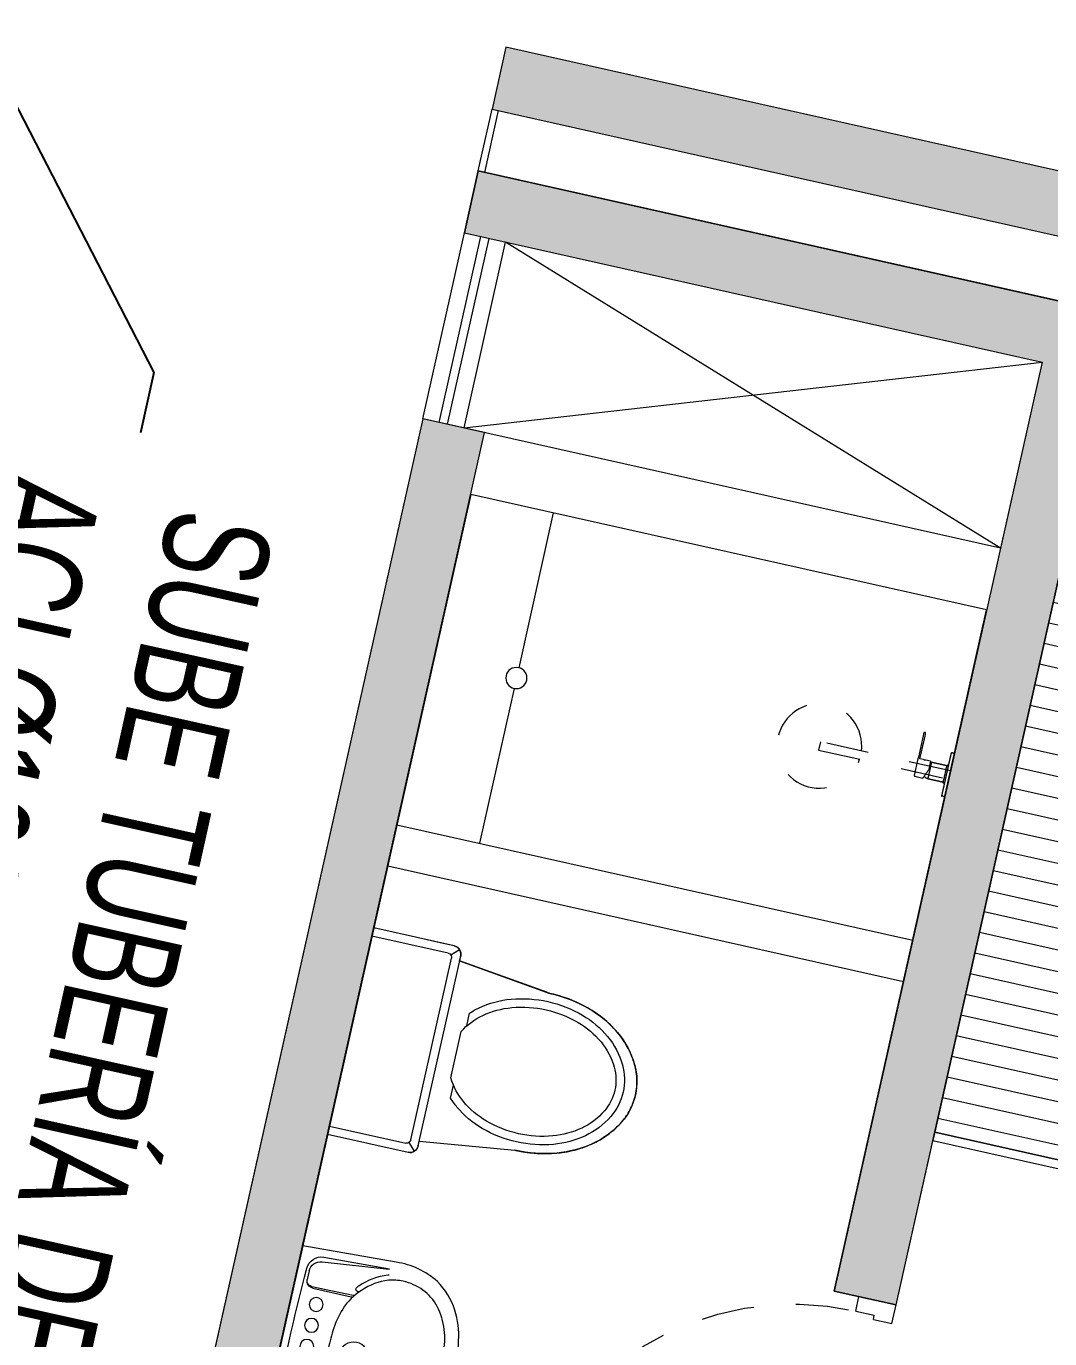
# Model space of a CAD drawing. Header units: millimetres. Extents: x 2471 to 2909, y 1327 to 1568.
# Drawn here: x 2616.063 to 2618.484, y 1433.181 to 1436.283 of the extents above; entities that cross this region are included whole.
import ezdxf
from ezdxf import colors
from ezdxf.entities.mleader import LeaderData, LeaderLine
from ezdxf.math import Vec2, Vec3
from ezdxf.xclip import XClip

# ---------------------------------------------------------------- set-up
doc = ezdxf.new("R2010")
doc.units = ezdxf.units.MM
doc.header["$XCLIPFRAME"] = 2
doc.set_wipeout_variables(frame=1)
doc.linetypes.add('ACAD_ISO07W100', pattern=[3, 0, -3])
doc.linetypes.add('TC_P1$0$HIDDEN2', pattern=[0.1875, 0.125, -0.0625])
doc.layers.get('0').update_dxf_attribs({"color": 251, "lineweight": 9})
for name, color, linetype, lineweight in [('000 SOS 911 TEXTOS ACI', 7, 'Continuous', 9), ('A-EST PLACAS', 251, 'Continuous', 13), ('A-ESTRUCTURA-HATCH', 251, 'Continuous', 13), ('A-LINEAS', 251, 'Continuous', 13), ('A-MOBILIARIO', 251, 'Continuous', 13), ('A-MURO BAJO', 251, 'Continuous', 13), ('A-MUROS', 251, 'Continuous', 13), ('A-SANITARIOS', 251, 'Continuous', 13), ('DLP_VERDE', 251, 'Continuous', 13), ('TC_P1$0$DLP_MOBILIARIO FIJO', 251, 'Continuous', 13)]:
    doc.layers.add(name, color=color, linetype=linetype, lineweight=lineweight)
doc.styles.add('PIPE', font='ARIALN.TTF', dxfattribs={"width": 0.8})

# ---------------------------------------------------------------- blocks, each defined once
blk = doc.blocks.new('EST P2')
at = {"layer": 'A-ESTRUCTURA-HATCH'}
h = blk.add_hatch(dxfattribs=at)
h.set_pattern_fill('ANSI31', color=256, scale=0.02)
h.set_pattern_definition([(45, (-226392.07709, -8188163.05961), (-0.04490128060535, 0.04490128060535), [])])
h.paths.add_polyline_path([(-3.61, 5.05), (-3.61, 4.85), (-44.785, 4.85), (-44.785, -0.15), (-46.99, -0.15), (-46.99, -11.15), (-3.61, -11.1501), (-3.61, -11.4001), (-47.24, -11.4), (-47.24, 0.15), (-45.035, 0.15), (-45.035, 5.0497)])
h.paths.add_polyline_path([(5.8757, 4.85), (5.8757, 5.05), (35.53, 5.05), (35.53, 4.85)])
h.paths.add_polyline_path([(35.58, -11.1501), (71.88, -11.1501), (71.88, -11.4001), (35.58, -11.4)])
h.paths.add_polyline_path([(-3.56, -11.15), (35.53, -11.15), (35.53, -11.4001), (-3.56, -11.4001)])
edge = h.paths.add_edge_path()
edge.add_arc((63.3007, -0.15), 9.7, 360, 540)
edge.add_line((53.6007, -0.15), (53.8007, -0.15))
edge.add_arc((63.3007, -0.15), 9.5, 0, 180, ccw=False)
edge.add_line((72.8007, -0.15), (73.0007, -0.15))
h.paths.add_polyline_path([(47.915, 5.05), (35.58, 5.05), (35.58, 4.85), (47.915, 4.85)])
edge = h.paths.add_edge_path()
edge.add_arc((63.3007, -0.15), 3.3, 0.0011, 49.9945)
edge.add_line((65.4221, 2.3777), (65.4222, -0.15))
edge.add_line((65.4222, -0.15), (65.2722, -0.15))
edge.add_line((65.2722, -0.15), (65.2721, 2.4964))
edge.add_arc((63.3007, -0.15), 3.3, 53.3155, 179.9999)
edge.add_line((60.0007, -0.15), (59.8007, -0.15))
edge.add_arc((63.3007, -0.15), 3.5, 0.001, 179.9999, ccw=False)
edge.add_line((66.8007, -0.1499), (66.6007, -0.1499))
edge.add_line((66.6007, -0.1499), (66.6007, -0.1499))
h.paths.add_polyline_path([(51.865, 4.85), (53.3757, 4.85), (53.3757, 5.05), (51.865, 5.05)])
blk = doc.blocks.new('A$C47ad906b')
at = {"color": 240, "true_color": 0xed1f24}
blk.add_wipeout([(-17.9532, 13.7815), (-20.1582, 13.7815), (-20.1582, 2.2315), (98.9618, 2.2315), (98.9618, 7.2315), (99.7906, 7.2315), (100.0824, 13.4817), (99.9399, 15.1384), (99.3011, 17.2957), (98.434, 18.891), (96.5864, 20.9381), (95.1524, 21.9277), (93.5658, 22.6443), (92.3725, 22.9752), (90.3824, 23.1815), (88.3592, 22.9682), (87.1113, 22.6133), (85.5861, 21.9127), (83.9074, 20.704), (82.6862, 19.3856), (82.1939, 18.6815), (75.1468, 18.6815), (75.1468, 19.1315), (74.5468, 19.1315), (74.5468, 18.6815), (70.6718, 18.6815), (70.6718, 19.1315), (70.0718, 19.1315), (70.0718, 18.6815), (59.808, 18.6815), (59.808, 19.5314), (55.8578, 19.5314), (55.8578, 18.6815), (37.3918, 18.6815), (9.6018, 18.6818), (9.6018, 19.1315), (9.0018, 19.1315), (9.0018, 18.6817), (7.6574, 18.6815), (7.6574, 19.5315), (3.7074, 19.5315), (3.7074, 18.6818), (-19.1926, 18.6819), (-19.1926, 18.4815), (-17.9532, 18.4815)], dxfattribs=at)
blk.add_blockref('EST P2', (27.0859, 13.6317))
blk = doc.blocks.new('TC_P1$0$EST.P1')
at = {"layer": 'A-EST PLACAS'}
h = blk.add_hatch(color=8, dxfattribs=at)
h.dxf.hatch_style = 1
h.paths.add_polyline_path([(9.15, 0.06), (9.15, 6.125), (10.65, 6.125), (10.65, 5.375), (10.8, 5.375), (10.8, 6.325), (9, 6.325), (9, 5.45), (7.5, 5.45), (7.5, 5.95), (7.35, 5.95), (7.35, 5.25), (9, 5.25), (9, 0.06)])
h.paths.add_polyline_path([(30.25, 10.125), (28.65, 10.125), (28.65, 13.225), (29.85, 13.225), (29.85, 13.375), (28.5, 13.375), (28.5, 9.975), (30.25, 9.975)])
h.paths.add_polyline_path([(31.05, 13.375), (31.2, 13.375), (31.2, 9.975), (31.05, 9.975)])
h.paths.add_polyline_path([(36.55, 13.85), (36.85, 13.85), (36.85, 13.7), (36.7, 13.7), (36.7, 10.625), (36.55, 10.625)])
h.paths.add_polyline_path([(33.6, 13.225), (33.6, 10.125), (32, 10.125), (32, 9.975), (33.75, 9.975), (33.75, 13.375), (32.4, 13.375), (32.4, 13.225)])
h.paths.add_polyline_path([(42.85, 13.7), (43.45, 13.7), (43.45, 13.85), (42.7, 13.85), (42.7, 10.45), (43.85, 10.45), (43.85, 10.6), (42.85, 10.6)])
h.paths.add_polyline_path([(44.65, 13.85), (44.65, 10.45), (44.8, 10.45), (44.8, 13.85)])
h.paths.add_polyline_path([(45.6, 10.6), (47.2, 10.6), (47.2, 13.7), (46, 13.7), (46, 13.85), (47.35, 13.85), (47.35, 10.45), (45.6, 10.45)])
h.paths.add_polyline_path([(42.85, 0.15), (43.45, 0.15), (43.45, 0), (42.7, 0), (42.7, 3.4), (43.85, 3.4), (43.85, 3.25), (42.85, 3.25)])
h.paths.add_polyline_path([(44.65, 0), (44.65, 3.4), (44.8, 3.4), (44.8, 0)])
h.paths.add_polyline_path([(45.6, 3.25), (47.2, 3.25), (47.2, 0.15), (46, 0.15), (46, 0), (47.35, 0), (47.35, 3.4), (45.6, 3.4)])
h.paths.add_polyline_path([(40, 3.5), (39.85, 3.5), (39.85, 0.15), (39.7, 0.15), (39.7, 0), (40, 0)])
h.paths.add_polyline_path([(30.25, 3.725), (28.65, 3.725), (28.65, 0.625), (29.85, 0.625), (29.85, 0.475), (28.5, 0.475), (28.5, 3.875), (30.25, 3.875)])
h.paths.add_polyline_path([(31.05, 0.475), (31.2, 0.475), (31.2, 3.875), (31.05, 3.875)])
h.paths.add_polyline_path([(36.55, 0), (36.85, 0), (36.85, 0.15), (36.7, 0.15), (36.7, 3.225), (36.55, 3.225)])
h.paths.add_polyline_path([(33.6, 0.625), (33.6, 3.725), (32, 3.725), (32, 3.875), (33.75, 3.875), (33.75, 0.475), (32.4, 0.475), (32.4, 0.625)])
h.paths.add_polyline_path([(23.65, 9.025), (23.65, 10.025), (23.5, 10.025), (23.5, 9.025)], flags=17)
h.paths.add_polyline_path([(17.1, 10.125), (18.7, 10.125), (18.7, 13.225), (17.5, 13.225), (17.5, 13.375), (18.85, 13.375), (18.85, 9.975), (17.1, 9.975)])
h.paths.add_polyline_path([(16.3, 13.375), (16.15, 13.375), (16.15, 9.975), (16.3, 9.975)])
h.paths.add_polyline_path([(10.5, 13.85), (10.5, 13.7), (10.65, 13.7), (10.65, 10.625), (10.8, 10.625), (10.8, 13.85)])
h.paths.add_polyline_path([(21.1, 7.525), (11.7, 7.525), (11.7, 7.675), (15.25, 7.675), (15.25, 9.075), (15.45, 9.075), (15.45, 7.675), (17.85, 7.675), (17.85, 8.925), (16.2, 8.925), (16.2, 9.075), (18, 9.075), (18, 7.675), (21.1, 7.675)])
h.paths.add_polyline_path([(13.75, 13.225), (13.75, 10.125), (15.35, 10.125), (15.35, 9.975), (13.6, 9.975), (13.6, 13.375), (14.95, 13.375), (14.95, 13.225)])
h.paths.add_polyline_path([(9, 8.6), (7.35, 8.6), (7.35, 7.9), (7.5, 7.9), (7.5, 8.4), (9, 8.4), (9, 7.525), (10.8, 7.525), (10.8, 8.475), (10.65, 8.475), (10.65, 7.725), (9.15, 7.725), (9.15, 13.79), (9, 13.79)])
h.paths.add_polyline_path([(4.5, 13.7), (3.9, 13.7), (3.9, 13.85), (4.65, 13.85), (4.65, 10.45), (3.5, 10.45), (3.5, 10.6), (4.5, 10.6)])
h.paths.add_polyline_path([(2.7, 13.85), (2.7, 10.45), (2.55, 10.45), (2.55, 13.85)])
h.paths.add_polyline_path([(1.75, 10.6), (0.15, 10.6), (0.15, 13.7), (1.35, 13.7), (1.35, 13.85), (0, 13.85), (0, 10.45), (1.75, 10.45)])
h.paths.add_polyline_path([(2.7, 0), (2.7, 3.4), (2.55, 3.4), (2.55, 0)])
h.paths.add_polyline_path([(1.75, 3.25), (0.15, 3.25), (0.15, 0.15), (1.35, 0.15), (1.35, 0), (0, 0), (0, 3.4), (1.75, 3.4)])
h.paths.add_polyline_path([(7.35, 3.5), (7.5, 3.5), (7.5, 0.15), (7.65, 0.15), (7.65, 0), (7.35, 0)])
h.paths.add_polyline_path([(17.1, 3.725), (18.7, 3.725), (18.7, 0.625), (17.5, 0.625), (17.5, 0.475), (18.85, 0.475), (18.85, 3.875), (17.1, 3.875)])
h.paths.add_polyline_path([(16.3, 0.475), (16.15, 0.475), (16.15, 3.875), (16.3, 3.875)])
h.paths.add_polyline_path([(10.8, 0), (10.5, 0), (10.5, 0.15), (10.65, 0.15), (10.65, 3.225), (10.8, 3.225)])
h.paths.add_polyline_path([(13.75, 0.625), (13.75, 3.725), (15.35, 3.725), (15.35, 3.875), (13.6, 3.875), (13.6, 0.475), (14.95, 0.475), (14.95, 0.625)])
h.paths.add_polyline_path([(38.35, 6.325), (36.55, 6.325), (36.55, 5.375), (36.7, 5.375), (36.7, 6.125), (38.2, 6.125), (38.2, 0.06), (38.35, 0.06), (38.35, 5.25), (40, 5.25), (40, 5.95), (39.85, 5.95), (39.85, 5.45), (38.35, 5.45)])
h.paths.add_polyline_path([(4.65, 0), (4.65, 3.4), (3.5, 3.4), (3.5, 3.25), (4.5, 3.25), (4.5, 0.15), (3.9, 0.15), (3.9, 0)])
h.paths.add_polyline_path([(1.7468, 8.35), (1.6, 8.35), (1.6, 9.55), (3.75, 9.55), (3.75, 9.4), (1.75, 9.4), (1.75, 8.35)], flags=17)
h.paths.add_polyline_path([(1.7468, 5.5), (1.6, 5.5), (1.6, 4.3), (3.75, 4.3), (3.75, 4.45), (1.75, 4.45), (1.75, 5.5)], flags=17)
h.paths.add_polyline_path([(7.5001, 7), (4.65, 7), (4.65, 9.55), (4.5, 9.55), (4.5, 7), (1.75, 7), (1.75, 7.6), (1.6, 7.6), (1.6, 7), (-1.2, 7), (-1.2, 11.05), (-1.35, 11.05), (-1.35, 2.8), (-1.2, 2.8), (-1.2, 6.85), (1.6, 6.85), (1.6, 6.25), (1.75, 6.25), (1.75, 6.85), (4.5, 6.85), (4.5, 4.3), (4.65, 4.3), (4.65, 6.85), (7.5001, 6.85)])
h.paths.add_polyline_path([(25.8, 6.175), (29.35, 6.175), (29.35, 4.775), (31.15, 4.775), (31.15, 4.925), (29.5, 4.925), (29.5, 6.175), (31.9, 6.175), (31.9, 4.775), (32.1, 4.775), (32.1, 6.175), (35.65, 6.175), (35.65, 6.325), (25.65, 6.325), (25.65, 0.475), (26.5, 0.475), (26.5, 0.625), (25.8, 0.625), (25.8, 4.775), (27.65, 4.775), (27.65, 4.925), (25.8, 4.925)])
h.paths.add_polyline_path([(22.7, 1.025), (25.35, 1.025), (25.35, 3.675), (23, 3.675), (23, 4.225), (22.7, 4.225), (22.7, 4.375), (23.15, 4.375), (23.15, 3.825), (25.35, 3.825), (25.35, 6.325), (25.5, 6.325), (25.5, 0.875), (22.7, 0.875)])
h.paths.add_polyline_path([(21.7, 0.475), (20.85, 0.475), (20.85, 0.625), (21.55, 0.625), (21.55, 4.775), (19.7, 4.775), (19.7, 4.925), (21.55, 4.925), (21.55, 6.175), (18, 6.175), (18, 4.775), (16.2, 4.775), (16.2, 4.925), (17.85, 4.925), (17.85, 6.175), (15.45, 6.175), (15.45, 4.775), (15.25, 4.775), (15.25, 6.175), (11.7, 6.175), (11.7, 6.325), (21.7, 6.325)])
h.paths.add_polyline_path([(7.35, 13.85), (7.35, 10.35), (7.5, 10.35), (7.5, 13.7), (7.65, 13.7), (7.65, 13.85)])
h.paths.add_polyline_path([(21.35, 8.925), (21.55, 8.925), (21.55, 7.525), (23.65, 7.525), (23.65, 8.125), (23.5, 8.125), (23.5, 7.675), (21.7, 7.675), (21.7, 11.375), (23.5, 11.375), (23.5, 10.925), (23.65, 10.925), (23.65, 11.575), (21.7, 11.575), (21.7, 13.375), (20.85, 13.375), (20.85, 13.225), (21.55, 13.225), (21.55, 9.075), (19.3, 9.075), (19.3, 8.925), (21.45, 8.925)])
h.paths.add_polyline_path([(38.35, 13.79), (38.35, 8.6), (40, 8.6), (40, 7.9), (39.85, 7.9), (39.85, 8.4), (38.35, 8.4), (38.35, 7.525), (36.55, 7.525), (36.55, 8.475), (36.7, 8.475), (36.7, 7.725), (38.2, 7.725), (38.2, 13.79)])
h.paths.add_polyline_path([(45.75, 7), (48.55, 7), (48.55, 11.05), (48.7, 11.05), (48.7, 2.8), (48.55, 2.8), (48.55, 6.85), (45.75, 6.85), (45.75, 6.25), (45.6, 6.25), (45.6, 6.85), (42.85, 6.85), (42.85, 4.3), (42.7, 4.3), (42.7, 6.85), (39.8499, 6.85), (39.8499, 7), (42.7, 7), (42.7, 9.55), (42.85, 9.55), (42.85, 7), (45.6, 7), (45.6, 7.6), (45.75, 7.6)])
h.paths.add_polyline_path([(40, 13.85), (39.7, 13.85), (39.7, 13.7), (39.85, 13.7), (39.85, 10.35), (40, 10.35)])
h.paths.add_polyline_path([(45.6032, 8.35), (45.75, 8.35), (45.75, 9.55), (43.6, 9.55), (43.6, 9.4), (45.6, 9.4), (45.6, 8.35)], flags=17)
h.paths.add_polyline_path([(45.6032, 5.5), (45.75, 5.5), (45.75, 4.3), (43.6, 4.3), (43.6, 4.45), (45.6, 4.45), (45.6, 5.5)], flags=17)
h.paths.add_polyline_path([(25.35, 7.525), (25.5, 7.525), (25.5, 11.575), (25.35, 11.575)])
h.paths.add_polyline_path([(25.8, 8.925), (28.05, 8.925), (28.05, 9.075), (25.8, 9.075), (25.8, 13.225), (26.5, 13.225), (26.5, 13.375), (25.65, 13.375), (25.65, 7.525), (25.8, 7.525)])
h.paths.add_polyline_path([(26.25, 7.675), (26.25, 7.525), (35.65, 7.525), (35.65, 7.675), (32.1, 7.675), (32.1, 9.075), (31.9, 9.075), (31.9, 7.675), (29.5, 7.675), (29.5, 8.925), (31.15, 8.925), (31.15, 9.075), (29.35, 9.075), (29.35, 7.675)])
for points in [[(25.8, 8.925), (28.05, 8.925), (28.05, 9.075), (25.8, 9.075), (25.8, 13.225), (26.5, 13.225), (26.5, 13.375), (25.65, 13.375), (25.65, 7.525), (25.8, 7.525)], [(25.35, 7.525), (25.5, 7.525), (25.5, 11.575), (25.35, 11.575)], [(26.25, 7.675), (26.25, 7.525), (35.65, 7.525), (35.65, 7.675), (32.1, 7.675), (32.1, 9.075), (31.9, 9.075), (31.9, 7.675), (29.5, 7.675), (29.5, 8.925), (31.15, 8.925), (31.15, 9.075), (29.35, 9.075), (29.35, 7.675)]]:
    blk.add_lwpolyline(points, close=True)
blk = doc.blocks.new('TC_P1$0$ducha marsano')
at = {"linetype": 'TC_P1$0$HIDDEN2', "ltscale": 0.5, "extrusion": (-4.9425e-10, -7.91123e-10, -1)}
for p, q in [((-0.01, 0), (0.01, 0)), ((0.01, 0), (0.01, -0.3155)), ((-0.01, -0.3155), (-0.01, 0)), ((-0.0205, -0.08), (-0.0205, -0.0601)), ((-0.0155, -0.058), (-0.0157, -0.058)), ((0.0225, -0.0515), (-0.0001, -0.0515)), ((0.0225, -0.0515), (0.0225, -0.0627)), ((0.021, -0.0815), (-0.019, -0.0815)), ((0.025, -0.0815), (0.021, -0.0815)), ((0.0225, -0.0682), (0.0225, -0.077)), ((0.0225, -0.077), (0.025, -0.077)), ((0.025, -0.077), (0.0771, -0.077)), ((0.0771, -0.0815), (0.025, -0.0815)), ((0.0771, -0.077), (0.0816, -0.077)), ((0.0816, -0.0815), (0.0771, -0.0815)), ((0.0816, -0.077), (0.082, -0.077)), ((0.082, -0.0815), (0.0816, -0.0815)), ((0.082, -0.077), (0.084, -0.077)), ((0.084, -0.0815), (0.082, -0.0815)), ((0.0855, -0.0785), (0.0855, -0.08)), ((0.01, -0.3155), (-0.01, -0.3155))]:
    blk.add_line(p, q, dxfattribs=at)
for centre, radius, start, end in [((-0.0004, -0.0462), 0.02, 323.9581, 354.9298), ((0.0004, -0.0462), 0.02, 185.0702, 195.2705), ((0.019, -0.08), 0.0015, 270, 360), ((-0.084, -0.0785), 0.0015, 90, 180), ((-0.084, -0.08), 0.0015, 180, 270), ((0, -0.3155), 0.1, 95.7392, 84.2608)]:
    blk.add_arc(centre, radius, start, end, dxfattribs=at)
at = {"linetype": 'TC_P1$0$HIDDEN2', "ltscale": 0.5, "extrusion": (-4.94252e-10, -7.91124e-10, -1)}
blk.add_ellipse((0, -0.0515), major_axis=(-0.0225, -0.0095), ratio=0.001448, start_param=0.425436, end_param=1.567366, dxfattribs=at)
at = {"linetype": 'TC_P1$0$HIDDEN2', "ltscale": 0.5}
for points, degree in [([(-0.0305, 0), (0, 0), (0.0305, 0)], 2), ([(0.0305, 0), (0.0415, 0), (0.0525, 0)], 2), ([(0.0525, 0), (0.0525, -0.0038), (0.0525, -0.0075)], 2), ([(-0.0525, 0), (-0.0525, -0.0038), (-0.0525, -0.0075)], 2), ([(-0.0525, 0), (-0.0415, 0), (-0.0305, 0)], 2), ([(-0.0525, -0.0075), (-0.0525, -0.0075), (-0.0525, -0.0075)], 2), ([(0.0305, -0.008), (0, -0.008), (-0.0305, -0.008)], 2), ([(-0.0215, -0.008), (-0.0215, -0.0093), (-0.0215, -0.0105)], 2), ([(-0.021, -0.011), (-0.007, -0.011), (0.007, -0.011), (0.021, -0.011)], 3), ([(-0.02, -0.011), (-0.02, -0.0294), (-0.02, -0.0477)], 2), ([(0.02, -0.011), (0.02, -0.0294), (0.02, -0.0477)], 2), ([(0.0215, -0.008), (0.0215, -0.0093), (0.0215, -0.0105)], 2), ([(-0.0197, -0.048), (0, -0.048), (0.0197, -0.048)], 2)]:
    blk.add_open_spline(points, degree=degree, dxfattribs=at)
for points, weights in [([(-0.0525, -0.0075), (-0.0525, -0.0075), (-0.0525, -0.0075)], [1, 0.990847086912, 0.982266230892]), ([(-0.052, -0.008), (-0.0525, -0.008), (-0.0525, -0.0075)], [1, 0.707106781193, 1]), ([(-0.0215, -0.0105), (-0.0215, -0.011), (-0.021, -0.011)], [1, 0.70710678154, 1]), ([(0.0211, -0.011), (0.0211, -0.011), (0.021, -0.011)], [1, 0.992411795776, 1]), ([(0.052, -0.008), (0.0521, -0.008), (0.0521, -0.008)], [1, 0.992411795771, 1]), ([(-0.02, -0.0477), (-0.02, -0.048), (-0.0197, -0.048)], [1, 0.707106780138, 1]), ([(0.02, -0.0477), (0.02, -0.048), (0.0197, -0.048)], [1, 0.707106779703, 1])]:
    blk.add_rational_spline(points, weights, degree=2, dxfattribs=at)
for points, knots in [([(-0.0305, -0.008), (-0.0332, -0.008), (-0.0374, -0.008), (-0.0424, -0.008), (-0.0458, -0.008), (-0.0486, -0.008), (-0.0512, -0.008), (-0.052, -0.008), (-0.052, -0.008)], [0, 0, 0, 0, 8.104572, 12.495263, 16.885954, 21.276645, 25.667336, 33.771908, 33.771908, 33.771908, 33.771908]), ([(0.052, -0.008), (0.052, -0.008), (0.0512, -0.008), (0.0486, -0.008), (0.0458, -0.008), (0.0424, -0.008), (0.0374, -0.008), (0.0332, -0.008), (0.0305, -0.008)], [0, 0, 0, 0, 8.104572, 12.495263, 16.885954, 21.276645, 25.667336, 33.771908, 33.771908, 33.771908, 33.771908]), ([(0.0225, -0.0682), (0.0225, -0.0682), (0.0225, -0.0682), (0.0225, -0.0679), (0.0224, -0.0677), (0.0224, -0.0672), (0.0224, -0.0669), (0.0223, -0.0662), (0.0223, -0.0658), (0.0223, -0.0652), (0.0223, -0.0648), (0.0224, -0.0641), (0.0224, -0.0638), (0.0224, -0.0633), (0.0225, -0.0631), (0.0225, -0.0628), (0.0225, -0.0627), (0.0225, -0.0627)], [0.4148436, 0.4148436, 0.4148436, 0.4148436, 0.5185541, 0.5185541, 0.6222645, 0.6222645, 0.7259759, 0.7259759, 0.8296873, 0.8296873, 0.9333987, 0.9333987, 1.03711, 1.03711, 1.1408205, 1.1408205, 1.2445309, 1.2445309, 1.2445309, 1.2445309])]:
    blk.add_open_spline(points, degree=3, knots=knots, dxfattribs=at)
for points, weights, degree, knots in [([(0.0211, -0.011), (0.0211, -0.011), (0.0211, -0.011), (0.0211, -0.011), (0.0214, -0.0109), (0.0215, -0.0107), (0.0215, -0.0105)], [0.918641037743, 0.918640949346, 0.918640860949, 0.918640772552, 0.789223156395, 0.789223156395, 0.918640772552], 3, [0.1238988, 0.1238988, 0.1238988, 0.1238988, 0.1238993, 0.1238993, 0.1238993, 0.78603, 0.78603, 0.78603, 0.78603]), ([(0.0521, -0.008), (0.0521, -0.008), (0.0521, -0.008), (0.0525, -0.0079), (0.0525, -0.0075)], [0.918641037749, 0.918640905153, 0.918640772558, 0.724517853988, 0.918640772558], 2, [0.1238988, 0.1238988, 0.1238988, 0.1238993, 0.1238993, 0.7860311, 0.7860311, 0.7860311])]:
    blk.add_rational_spline(points, weights, degree=degree, knots=knots, dxfattribs=at)
blk = doc.blocks.new('*U838')
for p, q in [((0.01, 0.705), (0.01, 0.75)), ((0.1, 0.715), (0.1, 0.75)), ((0.1, 0.715), (0.055, 0.715)), ((0.055, 0.705), (0.055, 0.715)), ((0.055, 0.705), (0.01, 0.705)), ((0.055, 0.045), (0.01, 0.045)), ((0.01, 0.045), (0.01, 0)), ((0.055, 0.045), (0.055, 0.035)), ((0.1, 0.035), (0.055, 0.035)), ((0.1, 0.035), (0.1, 0))]:
    blk.add_line(p, q)
blk.add_lwpolyline([(0.78, 0.07), (0.78, 0.035), (0.1, 0.035), (0.1, 0.07)], close=True)
at = {"color": 7, "linetype": 'TC_P1$0$HIDDEN2'}
blk.add_arc((0.0996, 0.0341), 0.6809, 2.2301, 89.9672, dxfattribs=at)
blk = doc.blocks.new('TC_P1$0$SIFON JET_PLANTA')
at = {"extrusion": (-2.64698e-23, 6.61744e-24, -1)}
for p, q in [((-0.2055, 0.247, 0), (-0.2007, 0.2492, 0)), ((-0.2007, 0.2492, 0), (-0.195, 0.25, 0)), ((-0.195, 0.25, 0), (-0.195, 0.25, 0)), ((-0.195, 0.25, 0), (-0.1605, 0.25, 0)), ((-0.1605, 0.25, 0), (-0.0975, 0.25, 0)), ((-0.0975, 0.25, 0), (-0.0323, 0.25, 0)), ((-0.0323, 0.25, 0), (0, 0.25, 0)), ((0, 0.25, 0), (0, -0.25, 0)), ((-0.4322, 0.191, 0), (-0.215, 0.2181, 0)), ((-0.215, 0.2278, 0), (-0.2149, 0.2323, 0)), ((-0.215, 0.2234, 0), (-0.215, 0.2278, 0)), ((-0.215, 0.2181, 0), (-0.215, 0.2234, 0)), ((-0.2149, 0.2323, 0), (-0.2142, 0.2356, 0)), ((-0.2142, 0.2356, 0), (-0.2129, 0.239, 0)), ((-0.2129, 0.239, 0), (-0.211, 0.2419, 0)), ((-0.211, 0.2419, 0), (-0.2091, 0.2441, 0)), ((-0.2091, 0.2441, 0), (-0.2077, 0.2455, 0)), ((-0.2077, 0.2455, 0), (-0.2055, 0.247, 0)), ((-0.5016, 0.1842, 0), (-0.4865, 0.1867, 0)), ((-0.4865, 0.1867, 0), (-0.4763, 0.188, 0)), ((-0.4763, 0.188, 0), (-0.4726, 0.1884, 0)), ((-0.4726, 0.1884, 0), (-0.4636, 0.1892, 0)), ((-0.4636, 0.1892, 0), (-0.4549, 0.1897, 0)), ((-0.4549, 0.1897, 0), (-0.449, 0.1899, 0)), ((-0.449, 0.1899, 0), (-0.44, 0.19, 0)), ((-0.44, 0.19, 0), (-0.4322, 0.191, 0)), ((-0.5862, 0.1543, 0), (-0.5794, 0.158, 0)), ((-0.5794, 0.158, 0), (-0.5693, 0.1629, 0)), ((-0.5693, 0.1629, 0), (-0.5517, 0.1703, 0)), ((-0.5517, 0.1703, 0), (-0.5465, 0.1722, 0)), ((-0.5465, 0.1722, 0), (-0.5385, 0.1749, 0)), ((-0.5385, 0.1749, 0), (-0.5346, 0.176, 0)), ((-0.5346, 0.176, 0), (-0.5265, 0.1784, 0)), ((-0.5265, 0.1784, 0), (-0.5216, 0.1797, 0)), ((-0.5216, 0.1797, 0), (-0.5148, 0.1813, 0)), ((-0.5148, 0.1813, 0), (-0.5079, 0.1829, 0)), ((-0.5079, 0.1829, 0), (-0.5016, 0.1842, 0)), ((-0.6299, 0.1235, 0), (-0.6251, 0.1276, 0)), ((-0.6251, 0.1276, 0), (-0.6206, 0.1314, 0)), ((-0.6206, 0.1314, 0), (-0.6168, 0.1344, 0)), ((-0.6168, 0.1344, 0), (-0.6106, 0.1389, 0)), ((-0.6106, 0.1389, 0), (-0.6061, 0.142, 0)), ((-0.6061, 0.142, 0), (-0.6, 0.1461, 0)), ((-0.6, 0.1461, 0), (-0.5963, 0.1484, 0)), ((-0.5963, 0.1484, 0), (-0.5908, 0.1517, 0)), ((-0.5908, 0.1517, 0), (-0.5862, 0.1543, 0)), ((-0.6611, 0.088, 0), (-0.657, 0.0936, 0)), ((-0.657, 0.0936, 0), (-0.6534, 0.0984, 0)), ((-0.657, 0.0936, 0), (-0.657, 0.0936, 0)), ((-0.6534, 0.0984, 0), (-0.6503, 0.1023, 0)), ((-0.6534, 0.0984, 0), (-0.6534, 0.0984, 0)), ((-0.6503, 0.1023, 0), (-0.6453, 0.108, 0)), ((-0.6453, 0.108, 0), (-0.6386, 0.1152, 0)), ((-0.6386, 0.1152, 0), (-0.6326, 0.121, 0)), ((-0.6326, 0.121, 0), (-0.6299, 0.1235, 0)), ((-0.6779, 0.0582, 0), (-0.6745, 0.0655, 0)), ((-0.6745, 0.0655, 0), (-0.6722, 0.0699, 0)), ((-0.6745, 0.0655, 0), (-0.6745, 0.0655, 0)), ((-0.6722, 0.0699, 0), (-0.6705, 0.0728, 0)), ((-0.6705, 0.0728, 0), (-0.669, 0.0755, 0)), ((-0.669, 0.0755, 0), (-0.6672, 0.0785, 0)), ((-0.6672, 0.0785, 0), (-0.665, 0.082, 0)), ((-0.665, 0.082, 0), (-0.6634, 0.0845, 0)), ((-0.6634, 0.0845, 0), (-0.6611, 0.088, 0)), ((-0.6867, 0.031, 0), (-0.6855, 0.0361, 0)), ((-0.6855, 0.0361, 0), (-0.6838, 0.0421, 0)), ((-0.6855, 0.0361, 0), (-0.6855, 0.0361, 0)), ((-0.6838, 0.0421, 0), (-0.6819, 0.048, 0)), ((-0.6838, 0.0421, 0), (-0.6838, 0.0421, 0)), ((-0.6819, 0.048, 0), (-0.6804, 0.0521, 0)), ((-0.6804, 0.0521, 0), (-0.6793, 0.0547, 0)), ((-0.6793, 0.0547, 0), (-0.6779, 0.0582, 0)), ((-0.69, 0, 0), (-0.6899, 0.0044, 0)), ((-0.6899, 0.0044, 0), (-0.6897, 0.0096, 0)), ((-0.6897, 0.0096, 0), (-0.6893, 0.014, 0)), ((-0.6893, 0.014, 0), (-0.6887, 0.0194, 0)), ((-0.6887, 0.0194, 0), (-0.6881, 0.0236, 0)), ((-0.6881, 0.0236, 0), (-0.6872, 0.0284, 0)), ((-0.6881, 0.0236, 0), (-0.6881, 0.0236, 0)), ((-0.6872, 0.0284, 0), (-0.6867, 0.031, 0)), ((-0.6899, -0.0065, 0), (-0.69, 0, 0)), ((-0.6896, -0.0111, 0), (-0.6899, -0.0065, 0)), ((-0.6891, -0.0164, 0), (-0.6896, -0.0111, 0)), ((-0.6881, -0.0232, 0), (-0.6891, -0.0164, 0)), ((-0.6876, -0.0264, 0), (-0.6881, -0.0232, 0)), ((-0.687, -0.0296, 0), (-0.6876, -0.0264, 0)), ((-0.6864, -0.0321, 0), (-0.687, -0.0296, 0)), ((-0.6855, -0.0361, 0), (-0.6864, -0.0321, 0)), ((-0.6838, -0.0419, 0), (-0.6855, -0.0361, 0)), ((-0.6827, -0.0457, 0), (-0.6838, -0.0419, 0)), ((-0.6814, -0.0492, 0), (-0.6827, -0.0457, 0)), ((-0.6803, -0.0522, 0), (-0.6814, -0.0492, 0)), ((-0.6792, -0.0551, 0), (-0.6803, -0.0522, 0)), ((-0.6779, -0.0581, 0), (-0.6792, -0.0551, 0)), ((-0.677, -0.0602, 0), (-0.6779, -0.0581, 0)), ((-0.6751, -0.0642, 0), (-0.677, -0.0602, 0)), ((-0.6722, -0.0699, 0), (-0.6751, -0.0642, 0)), ((-0.6706, -0.0727, 0), (-0.6722, -0.0699, 0)), ((-0.6679, -0.0774, 0), (-0.6706, -0.0727, 0)), ((-0.6646, -0.0826, 0), (-0.6679, -0.0774, 0)), ((-0.6623, -0.0862, 0), (-0.6646, -0.0826, 0)), ((-0.6599, -0.0897, 0), (-0.6623, -0.0862, 0)), ((-0.6554, -0.0958, 0), (-0.6599, -0.0897, 0)), ((-0.6494, -0.1032, 0), (-0.6554, -0.0958, 0)), ((-0.6458, -0.1074, 0), (-0.6494, -0.1032, 0)), ((-0.64, -0.1137, 0), (-0.6458, -0.1074, 0)), ((-0.6379, -0.1158, 0), (-0.64, -0.1137, 0)), ((-0.6347, -0.119, 0), (-0.6379, -0.1158, 0)), ((-0.6335, -0.1201, 0), (-0.6347, -0.119, 0)), ((-0.6347, -0.119, 0), (-0.6347, -0.119, 0)), ((-0.6318, -0.1217, 0), (-0.6335, -0.1201, 0)), ((-0.6305, -0.123, 0), (-0.6318, -0.1217, 0)), ((-0.6318, -0.1217, 0), (-0.6318, -0.1217, 0)), ((-0.6288, -0.1244, 0), (-0.6305, -0.123, 0)), ((-0.6276, -0.1255, 0), (-0.6288, -0.1244, 0)), ((-0.6262, -0.1268, 0), (-0.6276, -0.1255, 0)), ((-0.6245, -0.1281, 0), (-0.6262, -0.1268, 0)), ((-0.6235, -0.1291, 0), (-0.6245, -0.1281, 0)), ((-0.6245, -0.1281, 0), (-0.6245, -0.1281, 0)), ((-0.6223, -0.13, 0), (-0.6235, -0.1291, 0)), ((-0.6215, -0.1307, 0), (-0.6223, -0.13, 0)), ((-0.6204, -0.1315, 0), (-0.6215, -0.1307, 0)), ((-0.6193, -0.1324, 0), (-0.6204, -0.1315, 0)), ((-0.6179, -0.1335, 0), (-0.6193, -0.1324, 0)), ((-0.6168, -0.1344, 0), (-0.6179, -0.1335, 0)), ((-0.6153, -0.1355, 0), (-0.6168, -0.1344, 0)), ((-0.6142, -0.1363, 0), (-0.6153, -0.1355, 0)), ((-0.612, -0.1379, 0), (-0.6142, -0.1363, 0)), ((-0.6086, -0.1403, 0), (-0.612, -0.1379, 0)), ((-0.607, -0.1415, 0), (-0.6086, -0.1403, 0)), ((-0.6058, -0.1422, 0), (-0.607, -0.1415, 0)), ((-0.6039, -0.1435, 0), (-0.6058, -0.1422, 0)), ((-0.602, -0.1448, 0), (-0.6039, -0.1435, 0)), ((-0.6004, -0.1458, 0), (-0.602, -0.1448, 0)), ((-0.5987, -0.1469, 0), (-0.6004, -0.1458, 0)), ((-0.5964, -0.1483, 0), (-0.5987, -0.1469, 0)), ((-0.595, -0.1492, 0), (-0.5964, -0.1483, 0)), ((-0.5936, -0.15, 0), (-0.595, -0.1492, 0)), ((-0.5918, -0.1511, 0), (-0.5936, -0.15, 0)), ((-0.5896, -0.1524, 0), (-0.5918, -0.1511, 0)), ((-0.5871, -0.1538, 0), (-0.5896, -0.1524, 0)), ((-0.5833, -0.1559, 0), (-0.5871, -0.1538, 0)), ((-0.5781, -0.1587, 0), (-0.5833, -0.1559, 0)), ((-0.5759, -0.1598, 0), (-0.5781, -0.1587, 0)), ((-0.5738, -0.1608, 0), (-0.5759, -0.1598, 0)), ((-0.5702, -0.1625, 0), (-0.5738, -0.1608, 0)), ((-0.5675, -0.1637, 0), (-0.5702, -0.1625, 0)), ((-0.5659, -0.1645, 0), (-0.5675, -0.1637, 0)), ((-0.5644, -0.1652, 0), (-0.5659, -0.1645, 0)), ((-0.5614, -0.1664, 0), (-0.5644, -0.1652, 0)), ((-0.5598, -0.1671, 0), (-0.5614, -0.1664, 0)), ((-0.5568, -0.1683, 0), (-0.5598, -0.1671, 0)), ((-0.5543, -0.1693, 0), (-0.5568, -0.1683, 0)), ((-0.551, -0.1706, 0), (-0.5543, -0.1693, 0)), ((-0.5491, -0.1713, 0), (-0.551, -0.1706, 0)), ((-0.5465, -0.1722, 0), (-0.5491, -0.1713, 0)), ((-0.5449, -0.1728, 0), (-0.5465, -0.1722, 0)), ((-0.5428, -0.1735, 0), (-0.5449, -0.1728, 0)), ((-0.5412, -0.174, 0), (-0.5428, -0.1735, 0)), ((-0.5385, -0.1749, 0), (-0.5412, -0.174, 0)), ((-0.5352, -0.1759, 0), (-0.5385, -0.1749, 0)), ((-0.5385, -0.1749, 0), (-0.5385, -0.1749, 0)), ((-0.5321, -0.1768, 0), (-0.5352, -0.1759, 0)), ((-0.5296, -0.1775, 0), (-0.5321, -0.1768, 0)), ((-0.5267, -0.1783, 0), (-0.5296, -0.1775, 0)), ((-0.5238, -0.1791, 0), (-0.5267, -0.1783, 0)), ((-0.5267, -0.1783, 0), (-0.5267, -0.1783, 0)), ((-0.5217, -0.1796, 0), (-0.5238, -0.1791, 0)), ((-0.5177, -0.1807, 0), (-0.5217, -0.1796, 0)), ((-0.5151, -0.1813, 0), (-0.5177, -0.1807, 0)), ((-0.5118, -0.1821, 0), (-0.5151, -0.1813, 0)), ((-0.5094, -0.1826, 0), (-0.5118, -0.1821, 0)), ((-0.5066, -0.1832, 0), (-0.5094, -0.1826, 0)), ((-0.5022, -0.184, 0), (-0.5066, -0.1832, 0)), ((-0.4974, -0.1849, 0), (-0.5022, -0.184, 0)), ((-0.495, -0.1854, 0), (-0.4974, -0.1849, 0)), ((-0.4974, -0.1849, 0), (-0.4974, -0.1849, 0)), ((-0.4936, -0.1856, 0), (-0.495, -0.1854, 0)), ((-0.4916, -0.1859, 0), (-0.4936, -0.1856, 0)), ((-0.4884, -0.1864, 0), (-0.4916, -0.1859, 0)), ((-0.4862, -0.1867, 0), (-0.4884, -0.1864, 0)), ((-0.4824, -0.1872, 0), (-0.4862, -0.1867, 0)), ((-0.4812, -0.1874, 0), (-0.4824, -0.1872, 0)), ((-0.4785, -0.1877, 0), (-0.4812, -0.1874, 0)), ((-0.4761, -0.188, 0), (-0.4785, -0.1877, 0)), ((-0.4735, -0.1883, 0), (-0.4761, -0.188, 0)), ((-0.4695, -0.1887, 0), (-0.4735, -0.1883, 0)), ((-0.4651, -0.189, 0), (-0.4695, -0.1887, 0)), ((-0.4639, -0.1891, 0), (-0.4651, -0.189, 0)), ((-0.4651, -0.189, 0), (-0.4651, -0.189, 0)), ((-0.4619, -0.1893, 0), (-0.4639, -0.1891, 0)), ((-0.4592, -0.1894, 0), (-0.4619, -0.1893, 0)), ((-0.4568, -0.1896, 0), (-0.4592, -0.1894, 0)), ((-0.455, -0.1897, 0), (-0.4568, -0.1896, 0)), ((-0.4518, -0.1898, 0), (-0.455, -0.1897, 0)), ((-0.449, -0.1899, 0), (-0.4518, -0.1898, 0)), ((-0.4467, -0.1899, 0), (-0.449, -0.1899, 0)), ((-0.4428, -0.19, 0), (-0.4467, -0.1899, 0)), ((-0.44, -0.19, 0), (-0.4428, -0.19, 0)), ((-0.215, -0.2181, 0), (-0.44, -0.19, 0)), ((-0.215, -0.227, 0), (-0.215, -0.2181, 0)), ((-0.215, -0.23, 0), (-0.215, -0.227, 0)), ((-0.2147, -0.2335, 0), (-0.215, -0.23, 0)), ((-0.2138, -0.2369, 0), (-0.2147, -0.2335, 0)), ((-0.2126, -0.2395, 0), (-0.2138, -0.2369, 0)), ((-0.2138, -0.2369, 0), (-0.2138, -0.2369, 0)), ((-0.2108, -0.2423, 0), (-0.2126, -0.2395, 0)), ((-0.2126, -0.2395, 0), (-0.2126, -0.2395, 0)), ((-0.2091, -0.2441, 0), (-0.2108, -0.2423, 0)), ((-0.2108, -0.2423, 0), (-0.2108, -0.2423, 0)), ((-0.2108, -0.2423, 0), (-0.2108, -0.2423, 0)), ((-0.209, -0.244, 0), (-0.2091, -0.2441, 0)), ((-0.2067, -0.2462, 0), (-0.209, -0.244, 0)), ((-0.209, -0.244, 0), (-0.209, -0.244, 0)), ((-0.2029, -0.2484, 0), (-0.2067, -0.2462, 0)), ((-0.2067, -0.2462, 0), (-0.2067, -0.2462, 0)), ((-0.1995, -0.2495, 0), (-0.2029, -0.2484, 0)), ((-0.2029, -0.2484, 0), (-0.2029, -0.2484, 0)), ((-0.195, -0.25, 0), (-0.1995, -0.2495, 0)), ((0, -0.25, 0), (-0.195, -0.25, 0))]:
    blk.add_line(p, q, dxfattribs=at)
for p, q in [((-0.195, 0.25, 0), (0, 0.25, 0)), ((0, 0.25, 0), (0, -0.25, 0)), ((-0.215, 0.2181, 0), (-0.44, 0.19, 0)), ((-0.215, -0.23, 0), (-0.215, 0.23, 0)), ((-0.2091, 0.2441, 0), (-0.1921, 0.2271, 0)), ((-0.195, -0.22, 0), (-0.195, 0.22, 0)), ((-0.185, 0.23, 0), (0, 0.23, 0)), ((-0.265, 0.0718, 0), (-0.265, 0.1028, 0)), ((-0.255, -0.0562, 0), (-0.255, 0.0562, 0)), ((-0.265, -0.1028, 0), (-0.265, -0.0718, 0)), ((-0.215, -0.2181, 0), (-0.44, -0.19, 0)), ((-0.2091, -0.2441, 0), (-0.1921, -0.2271, 0)), ((0, -0.23, 0), (-0.185, -0.23, 0)), ((0, -0.25, 0), (-0.195, -0.25, 0))]:
    blk.add_line(p, q)
at = {"elevation": 0}
for points in [[(-0.265, 0.1028, 0.0362), (-0.2844, 0.1202, 0.08725), (-0.3535, 0.1565, 0.077598), (-0.44, 0.17, 0.077598), (-0.5265, 0.1565, 0.08725), (-0.5956, 0.1202, 0.105601), (-0.6443, 0.0627, 0.12364), (-0.66, 0, 0.12364), (-0.6443, -0.0627, 0.105601), (-0.5956, -0.1202, 0.08725), (-0.5265, -0.1565, 0.077598), (-0.44, -0.17, 0.077598)], [(-0.255, 0.0562, 0.100268), (-0.2967, 0.1044, 0.08725), (-0.3596, 0.1374, 0.077598), (-0.44, 0.15, 0.077598), (-0.5204, 0.1374, 0.08725), (-0.5833, 0.1044, 0.105601), (-0.6266, 0.0532, 0.12364), (-0.64, 0, 0.12364), (-0.6266, -0.0532, 0.105601), (-0.5833, -0.1044, 0.08725), (-0.5204, -0.1374, 0.077598), (-0.44, -0.15, 0.077598)], [(-0.44, -0.15, 0.077598), (-0.3596, -0.1374, 0.08725), (-0.2967, -0.1044, 0.100268), (-0.255, -0.0562, 0.12364)], [(-0.44, -0.17, 0.077598), (-0.3535, -0.1565, 0.08725), (-0.2844, -0.1202, 0.0362), (-0.265, -0.1028, 0.12364)]]:
    blk.add_lwpolyline(points, format="xyb", dxfattribs=at)
for centre, radius, start, end in [((-0.195, 0.23, 0), 0.02, 90, 180), ((-0.185, 0.22, 0), 0.01, 90, 180), ((-0.44, -0.1379, 0), 0.3279, 90, 107.4741), ((-0.4613, -0.0702, 0), 0.257, 107.4741, 127.2348), ((-0.4939, -0.0273, 0), 0.203, 127.2348, 151.4088), ((-0.544, 0, 0), 0.146, 151.4088, 180), ((-0.544, 0, 0), 0.146, 180, 208.5912), ((-0.4939, 0.0273, 0), 0.203, 208.5912, 232.7652), ((-0.4613, 0.0702, 0), 0.257, 232.7652, 252.5259), ((-0.44, 0.1379, 0), 0.3279, 252.5259, 270), ((-0.195, -0.23, 0), 0.02, 180, 270), ((-0.185, -0.22, 0), 0.01, 180, 270)]:
    blk.add_arc(centre, radius, start, end)
blk = doc.blocks.new('TC_P1$0$BOWL-ITALGRIF_VARADERO_01')
for p, q in [((-0.2032, -0.1971), (-0.2208, -0.038)), ((0.2032, -0.1971), (0.2208, -0.038)), ((-0.1404, -0.2077), (-0.1424, -0.1083)), ((-0.1375, -0.205), (-0.1375, -0.1117)), ((0.1375, -0.205), (0.1375, -0.1117)), ((0.1404, -0.2077), (0.1424, -0.1083)), ((-0.1753, -0.222), (-0.1544, -0.222)), ((0.1753, -0.222), (0.1544, -0.222))]:
    blk.add_line(p, q)
for points in [[(-0.0917, 0.1589, -0.02989), (-0.0456, 0.1646, -0.007822), (0.0456, 0.1646, -0.02989), (0.0918, 0.1589, -0.091737), (0.1601, 0.1343, -0.112496), (0.2175, 0.0792, -0.147885), (0.2402, -0.0257), (0.23, -0.25), (-0.23, -0.25), (-0.2402, -0.0257, -0.147885), (-0.2175, 0.0792, -0.112496), (-0.1601, 0.1343, -0.091737)], [(-0.0496, -0.1363, -0.062677), (-0.1048, -0.1249, -0.110639), (-0.1576, -0.091, -0.120976), (-0.195, -0.0344, -0.061198), (-0.2, 0, -0.21707), (-0.1593, 0.092, -0.174983), (-0.0545, 0.1298, -0.010618), (0, 0.131, -0.010618), (0.0545, 0.1298, -0.174983), (0.1593, 0.092, -0.21707), (0.2, 0, -0.061198), (0.195, -0.0344, -0.120976), (0.1576, -0.091, -0.110639), (0.1048, -0.1249, -0.062677), (0.0496, -0.1363, -0.017583), (0, -0.138, -0.017583)]]:
    blk.add_lwpolyline(points, format="xyb", close=True)
for points in [[(-0.2216, -0.0381), (-0.2145, -0.1954, 0.390823), (-0.1807, -0.2288, 0.017524), (0.1807, -0.2288, 0.390823), (0.2145, -0.1954), (0.2216, -0.0381)], [(-0.2072, -0.035, 0.005), (-0.2064, -0.038, 0.121292), (-0.166, -0.0996, 0.007977), (-0.1624, -0.1031)], [(0.2072, -0.035, -0.005), (0.2064, -0.038, -0.121292), (0.166, -0.0996, -0.007977), (0.1624, -0.1031)]]:
    blk.add_lwpolyline(points, format="xyb")
for centre, radius in [((0, -0.075), 0.035), ((0, -0.075), 0.0215), ((-0.1015, -0.1885), 0.0165), ((-0.051, -0.1885), 0.0165), ((0, -0.1885), 0.0165), ((0.051, -0.1885), 0.0165), ((0.1015, -0.1885), 0.0165)]:
    blk.add_circle(centre, radius)
for centre, radius, start, end in [((-0.1583, -0.0987), 0.006, 226.6431, 46.6431), ((-0.1404, -0.1083), 0.002, 54.3619, 181.1374), ((-0.1355, -0.1117), 0.002, 56.7109, 180), ((0.1355, -0.1117), 0.002, 0, 123.2891), ((0.1404, -0.1083), 0.002, 358.8626, 125.6381), ((0.1583, -0.0987), 0.006, 133.3569, 313.3569), ((0.1048, -0.1249), 9.094947017729287e-16, 0, 217.6714), ((-0.1753, -0.194), 0.028, 186.3111, 270), ((-0.1545, -0.205), 0.017, 270, 0), ((-0.1544, -0.208), 0.014, 270, 1.1374), ((0.1545, -0.205), 0.017, 180, 270), ((0.1544, -0.208), 0.014, 178.8626, 270), ((0.1753, -0.194), 0.028, 270, 353.6889)]:
    blk.add_arc(centre, radius, start, end)
blk = doc.blocks.new('TC_P1$0$DPTO 75.2')
at = {"layer": 'TC_P1$0$DLP_MOBILIARIO FIJO'}
h = blk.add_hatch(dxfattribs=at)
h.set_pattern_fill('_USER', color=8, scale=0.05, angle=270, pattern_type=0)
h.set_pattern_definition([(270, (-7249.86499, -2426.994796), (0.05, -9e-18), [])])
h.paths.add_polyline_path([(10.75, 1.55), (8.9186, 1.55), (8.9186, 2.13), (10.17, 2.13)])
at = {"layer": 'A-LINEAS'}
for p, q in [((10.3, 1.4, 0), (10.75, 0.1, 0)), ((10.3, 0.1, 0), (10.75, 1.4, 0)), ((9.725, 0.35, 0), (9.35, 0.35, 0)), ((10.15, 0.35, 0), (9.775, 0.35, 0))]:
    blk.add_line(p, q, dxfattribs=at)
blk.add_circle((9.75, 0.35, 0), 0.025, dxfattribs=at)
at = {"layer": 'A-MOBILIARIO'}
for p, q in [((10.3, 0.06, 0), (10.75, 0.06, 0)), ((10.3, 0.04, 0), (10.75, 0.04, 0))]:
    blk.add_line(p, q, dxfattribs=at)
at = {"layer": 'A-MURO BAJO'}
for p, q in [((9.25, 0.15, 0), (9.25, 1.4, 0)), ((9.35, 0.15, 0), (9.35, 1.4, 0)), ((10.3, 0.1, 0), (10.75, 0.1, 0)), ((10.3, 0, 0), (10.75, 0, 0))]:
    blk.add_line(p, q, dxfattribs=at)
at = {"layer": 'A-MUROS'}
for p, q in [((8.5, 1.55, 0), (8.5, 1.4, 0)), ((8.5, 1.55, 0), (10.75, 1.55, 0)), ((8.5, 1.4, 0), (10.15, 1.4, 0)), ((10.15, 1.4, 0), (10.15, 0.15, 0)), ((10.75, 1.4, 0), (10.3, 1.4, 0)), ((10.3, 1.4, 0), (10.3, 0, 0)), ((10.75, 0, 0), (10.75, 1.4, 0)), ((10.15, 0.15, 0), (7.75, 0.15, 0)), ((10.3, 0, 0), (0.9, 0, 0))]:
    blk.add_line(p, q, dxfattribs=at)
at = {"layer": 'TC_P1$0$DLP_MOBILIARIO FIJO', "elevation": 0}
blk.add_lwpolyline([(8.9186, 1.55), (8.8986, 1.55), (8.8986, 2.13), (8.9186, 2.13)], close=True, dxfattribs=at)
at = {"layer": 'TC_P1$0$DLP_MOBILIARIO FIJO', "color": 8, "elevation": 0}
blk.add_lwpolyline([(10.75, 1.55), (8.9186, 1.55), (8.9186, 2.13), (10.17, 2.13)], close=True, dxfattribs=at)
at = {"layer": 'A-MOBILIARIO', "rotation": 270}
blk.add_blockref('*U838', (7.75, 1.56, 0), dxfattribs=at)
at = {"layer": 'A-SANITARIOS', "extrusion": (-4.9425e-10, -7.91123e-10, -1), "xscale": -0.9999999999999954, "rotation": 359.9999992996426}
blk.add_blockref('TC_P1$0$ducha marsano', (-9.75, 1.4, 0), dxfattribs=at)
at = {"layer": 'A-SANITARIOS', "extrusion": (-4.49068e-08, 3.60286e-08, 1), "rotation": 270.000001331223}
blk.add_blockref('TC_P1$0$SIFON JET_PLANTA', (8.85, 0.15, 0), dxfattribs=at)
at = {"layer": 'A-SANITARIOS'}
blk.add_blockref('TC_P1$0$BOWL-ITALGRIF_VARADERO_01', (8.1, 0.4, 0), dxfattribs=at)
blk = doc.blocks.new('TC_P1$0$N.03')
at = {"layer": 'A-MUROS'}
for p, q in [((0.15, 6.65), (0.15, 12.5)), ((0.3, 6.65), (0.15, 6.65))]:
    blk.add_line(p, q, dxfattribs=at)
at = {"layer": 'A-MUROS', "elevation": 0}
blk.add_lwpolyline([(-0.15, 6.65), (0, 6.65), (0, 10.7), (-0.15, 10.7)], close=True, dxfattribs=at)
at = {"layer": 'A-MUROS', "color": 3}
blk.add_lwpolyline([(0, 6.665), (0.15, 6.665), (0.15, 6.65), (0, 6.65)], close=True, dxfattribs=at)
blk = doc.blocks.new('*U292')
at = {"layer": 'A-EST PLACAS'}
blk.add_blockref('TC_P1$0$EST.P1', (1.35, -2.8), dxfattribs=at)
blk.add_blockref('TC_P1$0$EST.P1', (1.35, -2.8), dxfattribs=at)
at = {"xscale": -0.9999999999999998}
blk.add_blockref('TC_P1$0$DPTO 75.2', (37.9, 4.725, 0), dxfattribs=at)
blk.add_blockref('TC_P1$0$N.03', (26.85, -1.925))
blk.add_blockref('TC_P1$0$N.03', (26.85, -1.925))

msp = doc.modelspace()

# ---------------------------------------------------------------- block references
at = {"linetype": 'ACAD_ISO07W100'}
ref = msp.add_blockref('A$C47ad906b', (2601.7285, 1500.8349, 0), dxfattribs=dict(at, rotation=257.382711444673))
XClip(ref).set_block_clipping_path([(-32.7771099955, 2.2226421868), (98.966152451, 2.2311685525), (98.9658266148, 7.2312249728), (99.7946497677, 7.2312789899), (100.0860832045, 13.4814635285), (100.1766123548, 17.3149815146), (100.3267845167, 20.5304395065), (97.1711962195, 20.6773210117), (93.5338054346, 23.2807166483), (85.4122358067, 23.2798339301), (85.4121779315, 21.8087508774), (84.8685753467, 21.4595517737), (84.2744105561, 21.0140181032), (83.7236675164, 20.5315185136), (83.2217984032, 20.020823719), (82.9119482925, 19.6642585539), (82.6902667088, 19.3857521464), (82.4208442196, 19.0171344008), (81.5253252406, 21.681570397), (-19.0374325849, 21.6816708043), (-22.9522799095, 17.2482101666), (-26.3217196958, 13.732875739), (-31.4099124894, 12.2080788992), (-35.6628028844, 13.1383932107)])

# ---------------------------------------------------------------- next in the draw order: block references
at = {"rotation": 257.3817293912868}
msp.add_blockref('*U292', (2618.4192, 1463.3211), dxfattribs=at)

# ---------------------------------------------------------------- next in the draw order: hatches: boundary and pattern name
at = {"layer": 'DLP_VERDE'}
h = msp.add_hatch(dxfattribs=at)
h.set_pattern_fill('AR-SAND', color=256, scale=0.0035, angle=215)
h.set_pattern_definition([(252.5, (2602.00337, 1377.16765), (0.1028379, -0.13710426), [0, -0.135128, 0, -0.15113, 0, -0.1444625]), (222.5, (2602.00337, 1377.16765), (0.0150241, -0.29575865), [0, -0.072898, 0, -0.121793, 0, -0.0466725]), (182.5, (2602.09294, 1377.23037), (-0.22649154, -0.15920515), [0, -0.04445, 0, -0.16002, 0, -0.208915]), (172.5, (2602.09294, 1377.23037), (-0.1741606, -0.21719985), [0, -0.022225, 0, -0.104902, 0, -0.120015])])
edge = h.paths.add_edge_path()
edge.add_arc((2628.338, 1431.8644), 1.5358, 278.58, 432.4275)
edge.add_line((2628.8017, 1433.3286), (2623.3041, 1434.5593))
edge.add_line((2623.3041, 1434.5593), (2618.2688, 1412.066))
edge.add_spline(control_points=[(2628.5671, 1430.3457), (2628.3425, 1430.3108), (2628.0845, 1430.2456), (2627.292, 1429.9801), (2626.7916, 1429.7133), (2625.8575, 1429.0617), (2625.4259, 1428.6792), (2624.621, 1427.8219), (2624.2504, 1427.3493), (2623.2813, 1425.8939), (2622.7712, 1424.8363), (2622.2037, 1423.0916), (2622.0487, 1422.436), (2621.8625, 1421.1351), (2621.8316, 1420.4828), (2621.9047, 1419.4715), (2621.9587, 1419.0985), (2622.1221, 1418.4227), (2622.2202, 1418.119), (2622.418, 1417.6595), (2622.4998, 1417.4943), (2622.5114, 1417.4806)], knot_values=[3.472658, 3.472658, 3.472658, 3.472658, 3.595042, 3.595042, 3.863291, 3.863291, 4.13154, 4.13154, 4.399788, 4.399788, 4.90122, 4.90122, 5.197949, 5.197949, 5.494678, 5.494678, 5.674299, 5.674299, 5.822739, 5.822739, 5.90877, 5.90877, 5.90877, 5.90877], degree=3, periodic=0)
edge.add_arc((2615.8587, 1413.7384), 7.633, 17.79162, 29.35828)
edge.add_line((2623.1267, 1416.0707), (2622.7457, 1415.9484))
edge.add_arc((2615.8479, 1413.734), 7.2446, 0.3417, 17.7982)
edge.add_line((2618.378, 1412.5542), (2621.8541, 1411.7758))
edge.add_arc((2622.0725, 1412.7516), 1, 257.3817, 357.2729)
edge.add_arc((2603.9602, 1413.6144), 19.1328, 357.27295, 360.66529)
edge.add_line((2619.0061, 1412.4135), (2619.0062, 1412.4135))
edge.add_line((2618.3553, 1412.4525), (2618.2904, 1412.1628))
edge.add_line((2618.2904, 1412.1628), (2618.2906, 1412.1636))

# ---------------------------------------------------------------- next in the draw order: leaders
at = {"layer": '000 SOS 911 TEXTOS ACI'}
ml = msp.add_multileader_mtext('Standard', dxfattribs=at)
ml.set_content('{\\H1.66667x;SUBE TUBERÍA DE ACI %%C100 mm} ', color=256, style='PIPE')
ml.set_leader_properties(color=7)
ml.build(insert=Vec2(0, 0))
ml.multileader.update_dxf_attribs({"text_left_attachment_type": 2, "text_right_attachment_type": 2, "dogleg_length": 2, "arrow_head_size": 0.15})
ctx = ml.context
ctx.base_point, ctx.char_height, ctx.arrow_head_size, ctx.landing_gap_size, ctx.plane_origin, ctx.plane_x_axis, ctx.plane_y_axis = Vec3(2616.3331, 1435.3224, 0), 0.15, 0.15, 0.15, Vec3(2614.499, 1430.7599, 0), Vec3(-0.216761, -0.976225), Vec3(0.976225, -0.216761)
ctx.left_attachment, ctx.right_attachment = 2, 2
notes = []
notes.append((ctx, [(1, (1, 1, 0), (2616.3648, 1435.465, 0), (-0.216761, -0.976225), 0.1461, [(0, [(2615.7878, 1436.5821, 0)], 0, [])])]))
ctx.mtext.insert, ctx.mtext.text_direction, ctx.mtext.rotation, ctx.mtext.width, ctx.mtext.defined_height, ctx.mtext.flow_direction = Vec3(2616.6507, 1435.0982, 0), Vec3(-0.216761, -0.976225), 4.493893, 2.330514, 0.5575, 5
ctx.mtext.has_bg_fill, ctx.mtext.bg_color, ctx.mtext.bg_scale_factor, ctx.mtext.bg_transparency, ctx.mtext.use_window_bg_color = 1, -1027028792, 1.5, 0, 1
for ctx, leaders in notes:
    for number, flags, end, landing, length, lines in leaders:
        leader = LeaderData()
        leader.index, (leader.has_last_leader_line, leader.has_dogleg_vector, leader.attachment_direction) = number, flags
        leader.last_leader_point, leader.dogleg_vector, leader.dogleg_length = Vec3(end), Vec3(landing), length
        for number, points, colour, breaks in lines:
            line = LeaderLine()
            line.index, line.vertices, line.color, line.breaks = number, Vec3.list(points), colors.encode_raw_color(colour), breaks
            leader.lines.append(line)
        ctx.leaders.append(leader)

doc.saveas('drawing.dxf')
